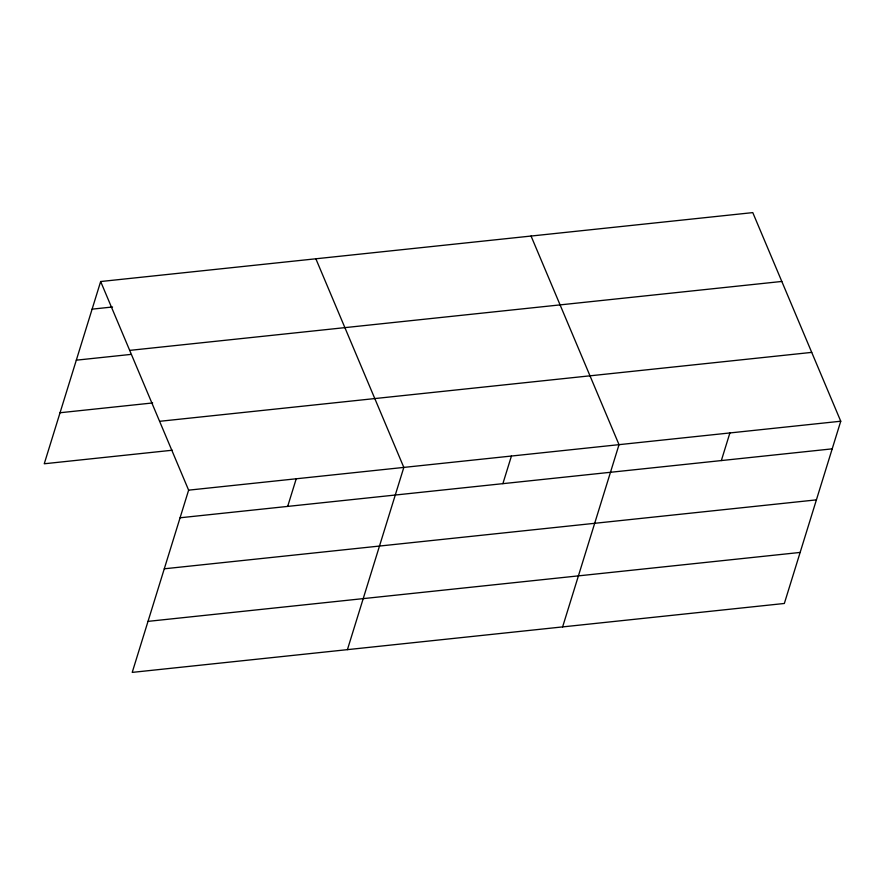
<?xml version="1.0" encoding="UTF-8"?>
<svg xmlns="http://www.w3.org/2000/svg" width="885" height="885" viewBox="0 0 885 885"><rect width="100%" height="100%" fill="white"/><g stroke="black" fill="none" stroke-linecap="round" stroke-linejoin="round"><path stroke-width="1.33" d="M100.658 281.53L188.627 490.157L132.219 672.39L784.342 603.47L840.75 421.227L752.781 212.61L100.658 281.53L44.25 463.773L172.276 450.233M287.68 506.397L296.232 478.785M347.418 649.645L403.826 467.413L315.856 258.785M502.879 483.652L511.43 456.041M562.617 626.901L619.024 444.668L531.055 236.041M721.341 460.565L729.893 432.953M92.117 309.153L112.539 306.984M129.686 350.383L781.809 281.452M76.32 360.173L130.803 354.42M60.047 412.742L152.662 402.952M159.599 421.315L811.722 352.385M188.627 490.157L840.75 421.227M180.086 517.78L832.199 448.85M164.289 568.801L816.413 499.87M148.016 621.37L800.128 552.439"/></g></svg>
